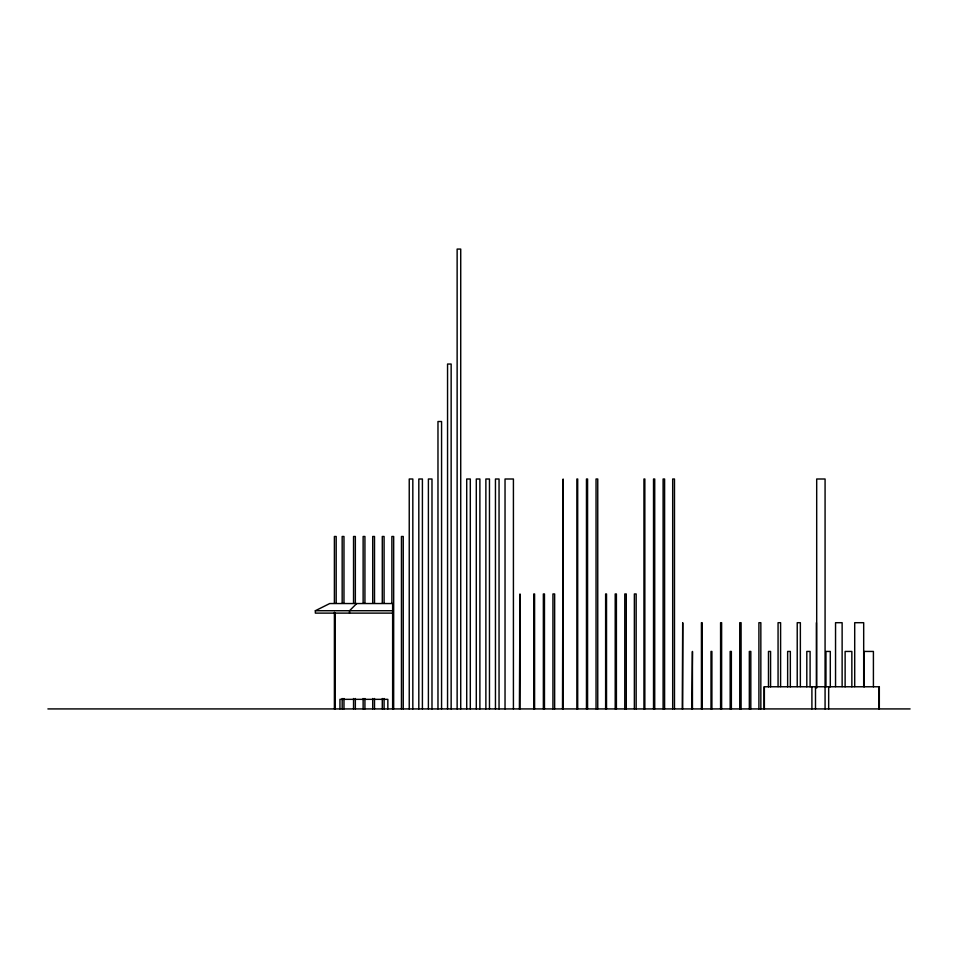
<?xml version="1.0" encoding="UTF-8"?>
<svg xmlns="http://www.w3.org/2000/svg" width="958" height="958" viewBox="0 0 958 958"><rect width="100%" height="100%" fill="white"/><g stroke="black" fill="none" stroke-linecap="round" stroke-linejoin="round"><path stroke-width="1.44" d="M356.711 603.54L349.526 610.725L349.526 613.12M392.636 613.12L315.35 613.12L315.35 610.725L329.72 603.54L392.636 603.54L392.636 708.92M315.35 610.725L392.636 610.725M47.9 708.92L910.1 708.92M879.324 708.92L879.324 686.766L764.149 686.766L764.149 708.92M879.109 686.766L879.109 708.92M873.409 686.814L873.409 651.44L864.284 651.44L864.284 686.814M863.685 686.623L863.685 622.7L854.704 622.7L854.704 686.623M851.854 686.814L851.854 651.44L845.124 651.44L845.124 686.814M842.13 686.623L842.13 622.7L835.544 622.7L835.544 686.623M830.299 686.814L830.299 651.44L825.964 651.44L825.964 686.814M828.67 686.766L828.67 708.92M825.077 708.92L825.077 479L816.695 479L816.695 688.024M816.384 622.7L816.384 686.623M815.498 686.766L815.498 708.92M811.905 686.766L811.905 708.92M810.097 686.814L810.097 651.44L806.804 651.44L806.804 686.814M800.361 686.623L800.361 622.7L797.224 622.7L797.224 686.623M790.338 686.814L790.338 651.44L787.644 651.44L787.644 686.814M780.602 686.623L780.602 622.7L778.064 622.7L778.064 686.623M770.579 686.814L770.579 651.44L768.484 651.44L768.484 686.814M764.364 686.766L764.364 708.92M760.844 708.92L760.844 622.7L758.904 622.7L758.904 708.92M750.821 708.92L750.821 651.44L749.324 651.44L749.324 708.92M741.085 708.92L741.085 622.7L739.744 622.7L739.744 708.92M731.361 708.92L731.361 651.44L730.164 651.44L730.164 708.92M721.625 708.92L721.625 622.7L720.584 622.7L720.584 708.92M711.902 708.92L711.902 651.44L711.004 651.44L711.004 708.92M702.166 708.92L702.166 622.7L701.424 622.7L701.424 708.92M692.442 708.92L692.442 651.44L691.844 708.92M682.707 708.92L682.707 622.7L682.264 708.92M674.48 708.92L674.48 479L672.684 479L672.684 708.92M664.601 708.92L664.601 479L663.104 479L663.104 708.92M654.721 708.92L654.721 479L653.524 479L653.524 708.92M644.842 708.92L644.842 479L643.944 479L643.944 708.92M636.16 708.92L636.16 593.96L634.364 593.96L634.364 708.92M626.281 708.92L626.281 593.96L624.784 593.96L624.784 708.92M616.401 708.92L616.401 593.96L615.204 593.96L615.204 708.92M606.522 708.92L606.522 593.96L605.624 593.96L605.624 708.92M597.756 708.92L597.756 479L596.044 479L596.044 708.92M587.577 708.92L587.577 479L586.464 479L586.464 708.92M577.698 708.92L577.698 479L576.884 479L576.884 708.92M563.112 708.92L563.112 479L562.514 708.92M554.646 708.92L554.646 593.96L552.934 593.96L552.934 708.92M544.467 708.92L544.467 593.96L543.354 593.96L543.354 708.92M534.588 708.92L534.588 593.96L533.774 593.96L533.774 708.92M520.002 708.92L520.002 593.96L519.404 708.92M513.416 708.92L513.416 479L505.034 479L505.034 708.92M499.046 708.92L499.046 479L495.454 479L495.454 708.92M489.466 708.92L489.466 479L485.874 479L485.874 708.92M479.886 708.92L479.886 479L476.294 479L476.294 708.92M470.306 708.92L470.306 479L466.714 479L466.714 708.92M460.726 708.92L460.726 249.08L457.134 249.08L457.134 708.92M451.146 708.92L451.146 364.04L447.554 364.04L447.554 708.92M441.566 708.92L441.566 421.52L437.974 421.52L437.974 708.92M431.986 708.92L431.986 479L428.394 479L428.394 708.92M422.406 708.92L422.406 479L418.814 479L418.814 708.92M412.826 708.92L412.826 479L409.234 479L409.234 708.92M403.246 708.92L403.246 536.48L401.45 536.48L401.45 708.92M393.666 708.92L393.666 536.48L391.87 536.48L391.87 603.372M387.846 708.92L387.846 699.34L339.946 699.34L339.946 708.92M384.086 603.372L384.086 536.48L382.29 536.48L382.29 603.372M384.086 698.514L384.086 708.92M382.29 698.514L382.29 708.92M374.506 603.372L374.506 536.48L372.71 536.48L372.71 603.372M374.506 698.514L374.506 708.92M372.71 698.514L372.71 708.92M364.926 603.372L364.926 536.48L363.13 536.48L363.13 603.372M364.926 698.514L364.926 708.92M363.13 698.514L363.13 708.92M355.346 603.372L355.346 536.48L353.55 536.48L353.55 603.372M355.346 698.514L355.346 708.92M353.55 698.514L353.55 708.92M343.97 603.372L343.97 536.48L342.174 536.48L342.174 603.372M343.97 698.514L343.97 708.92M342.174 698.514L342.174 708.92M336.186 603.372L336.186 536.48L334.39 536.48L334.39 603.372M335.156 613.12L335.156 708.92M334.39 612.294L334.39 708.92"/></g></svg>
